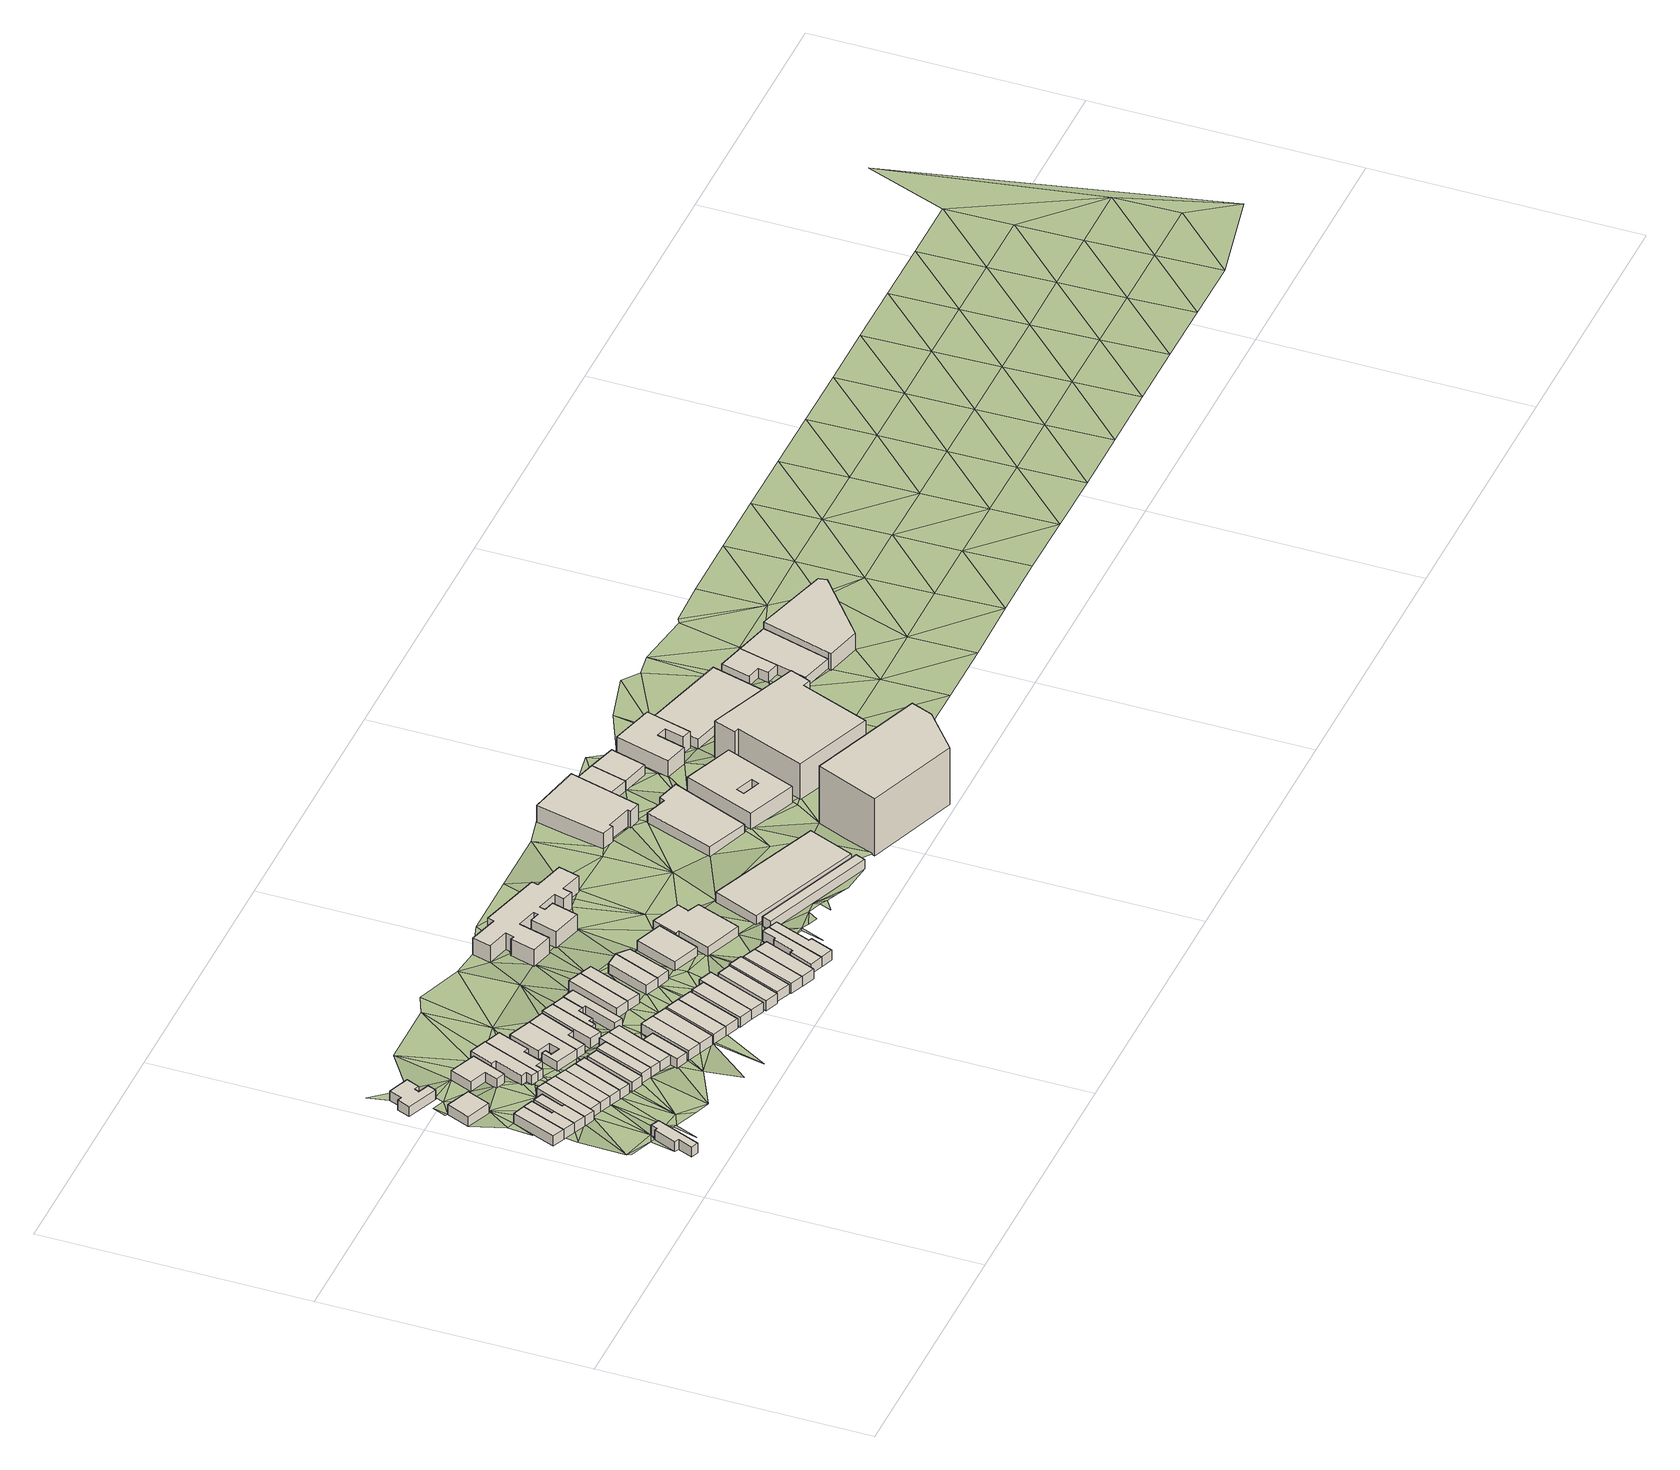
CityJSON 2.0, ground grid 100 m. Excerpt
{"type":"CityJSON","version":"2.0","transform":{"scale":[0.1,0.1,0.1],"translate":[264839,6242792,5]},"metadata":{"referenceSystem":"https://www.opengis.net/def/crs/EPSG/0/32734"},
"CityObjects":{
"building1":{"type":"Building","attributes":{"address":"18 York Street Woodstock Cape Town","building":"house","building:levels":1,"building_height":4.1,"plus_code":"4FRW3FC4+CFJ","ground_height":12.98,"roof_height":17.08},"geometry":[{"type":"Solid","lod":"1","boundaries":[[[[0,1,2,3]],[[1,4,5,2]],[[4,6,7,5]],[[6,8,9,7]],[[8,10,11,9]],[[10,12,13,11]],[[12,14,15,13]],[[14,0,3,15]],[[3,2,5,7,9,11,13,15]],[[14,12,10,8,6,4,1,0]]]]}]},
"building2":{"type":"Building","attributes":{"address":"11 York Street Woodstock Cape Town","building":"house","building:levels":1,"building_height":4.1,"plus_code":"4FRW3FC4+HCM","ground_height":11.23,"roof_height":15.33},"geometry":[{"type":"Solid","lod":"1","boundaries":[[[[16,17,18,19]],[[17,20,21,18]],[[20,22,23,21]],[[22,16,19,23]],[[19,18,21,23]],[[22,20,17,16]]]]}]},
"building3":{"type":"Building","attributes":{"address":"13 York Street Woodstock Cape Town","building":"house","building:levels":1,"building_height":4.1,"plus_code":"4FRW3FC4+HCX","ground_height":11.23,"roof_height":15.33},"geometry":[{"type":"Solid","lod":"1","boundaries":[[[[24,25,26,27]],[[25,28,29,26]],[[28,30,31,29]],[[30,17,18,31]],[[17,16,19,18]],[[16,24,27,19]],[[27,26,29,31,18,19]],[[16,17,30,28,25,24]]]]}]},
"building4":{"type":"Building","attributes":{"address":"15 York Street Woodstock Cape Town","building":"house","building:levels":1,"building_height":4.1,"plus_code":"4FRW3FC4+HFC","ground_height":11.18,"roof_height":15.28},"geometry":[{"type":"Solid","lod":"1","boundaries":[[[[24,32,33,27]],[[32,34,35,33]],[[34,36,37,35]],[[36,38,39,37]],[[38,40,41,39]],[[40,25,26,41]],[[25,24,27,26]],[[27,33,35,37,39,41,26]],[[25,40,38,36,34,32,24]]]]}]},
"building5":{"type":"Building","attributes":{"address":"2 Kent Street Woodstock Cape Town","building":"house","building:levels":1,"building_height":4.1,"plus_code":"4FRW3FC4+MCP","ground_height":10.29,"roof_height":14.39},"geometry":[{"type":"Solid","lod":"1","boundaries":[[[[42,43,44,45]],[[43,46,47,44]],[[46,48,49,47]],[[48,42,45,49]],[[45,44,47,49]],[[48,46,43,42]]]]}]},
"building6":{"type":"Building","attributes":{"address":"17 York Street Woodstock Cape Town","building":"house","building:levels":1,"building_height":4.1,"plus_code":"4FRW3FC4+HFX","ground_height":11.18,"roof_height":15.28},"geometry":[{"type":"Solid","lod":"1","boundaries":[[[[32,50,51,33]],[[50,52,53,51]],[[52,54,55,53]],[[54,56,57,55]],[[56,34,35,57]],[[34,32,33,35]],[[33,51,53,55,57,35]],[[34,56,54,52,50,32]]]]}]},
"building7":{"type":"Building","attributes":{"address":"3 Greatmore Street Woodstock Cape Town","building":"house","building:levels":1,"building_height":4.1,"plus_code":"4FRW3FC4+QC4","ground_height":9.48,"roof_height":13.58},"geometry":[{"type":"Solid","lod":"1","boundaries":[[[[58,59,60,61]],[[59,62,63,60]],[[62,64,65,63]],[[64,66,67,65]],[[66,68,69,67]],[[68,70,71,69]],[[70,72,73,71]],[[72,74,75,73]],[[74,76,77,75]],[[76,58,61,77]],[[61,60,63,65,67,69,71,73,75,77]],[[76,74,72,70,68,66,64,62,59,58]]]]}]},
"building8":{"type":"Building","attributes":{"address":"19 York Street Woodstock Cape Town","building":"house","building:levels":1,"building_height":4.1,"plus_code":"4FRW3FC4+HGC","ground_height":11.18,"roof_height":15.28},"geometry":[{"type":"Solid","lod":"1","boundaries":[[[[54,52,53,55]],[[52,78,79,53]],[[78,80,81,79]],[[80,54,55,81]],[[55,53,79,81]],[[80,78,52,54]]]]}]},
"building9":{"type":"Building","attributes":{"address":"21 York Street Woodstock Cape Town","building":"house","building:levels":1,"building_height":4.1,"plus_code":"4FRW3FC4+HG7","ground_height":11.18,"roof_height":15.28},"geometry":[{"type":"Solid","lod":"1","boundaries":[[[[80,78,79,81]],[[78,82,83,79]],[[82,84,85,83]],[[84,80,81,85]],[[81,79,83,85]],[[84,82,78,80]]]]}]},
"building10":{"type":"Building","attributes":{"address":"23 York Street Woodstock Cape Town","building":"house","building:levels":1,"building_height":4.1,"plus_code":"4FRW3FC4+HG5","ground_height":11.18,"roof_height":15.28},"geometry":[{"type":"Solid","lod":"1","boundaries":[[[[84,82,83,85]],[[82,86,87,83]],[[86,88,89,87]],[[88,84,85,89]],[[85,83,87,89]],[[88,86,82,84]]]]}]},
"building11":{"type":"Building","attributes":{"address":"4 Kent Street Woodstock Cape Town","building":"house","building:levels":1,"building_height":4.1,"plus_code":"4FRW3FC4+MGJ","ground_height":10.2,"roof_height":14.3},"geometry":[{"type":"Solid","lod":"1","boundaries":[[[[90,91,92,93]],[[91,94,95,92]],[[94,96,97,95]],[[96,98,99,97]],[[98,100,101,99]],[[100,90,93,101]],[[93,92,95,97,99,101]],[[100,98,96,94,91,90]]]]}]},
"building12":{"type":"Building","attributes":{"address":"25 York Street Woodstock Cape Town","building":"house","building:levels":1,"building_height":4.1,"plus_code":"4FRW3FC4+HH2","ground_height":11.17,"roof_height":15.27},"geometry":[{"type":"Solid","lod":"1","boundaries":[[[[88,86,87,89]],[[86,102,103,87]],[[102,104,105,103]],[[104,88,89,105]],[[89,87,103,105]],[[104,102,86,88]]]]}]},
"building13":{"type":"Building","attributes":{"address":"27 York Street Woodstock Cape Town","building":"house","building:levels":1,"building_height":4.1,"plus_code":"4FRW3FC4+GHW","ground_height":11.17,"roof_height":15.27},"geometry":[{"type":"Solid","lod":"1","boundaries":[[[[106,107,108,109]],[[107,110,111,108]],[[110,112,113,111]],[[112,106,109,113]],[[109,108,111,113]],[[112,110,107,106]]]]}]},
"building14":{"type":"Building","attributes":{"address":"6 Kent Street Woodstock Cape Town","building":"house","building:levels":1,"building_height":4.1,"plus_code":"4FRW3FC4+MG9","ground_height":10.2,"roof_height":14.3},"geometry":[{"type":"Solid","lod":"1","boundaries":[[[[114,115,116,117]],[[115,118,119,116]],[[118,120,121,119]],[[120,122,123,121]],[[122,124,125,123]],[[124,126,127,125]],[[126,128,129,127]],[[128,114,117,129]],[[117,116,119,121,123,125,127,129]],[[128,126,124,122,120,118,115,114]]]]}]},
"building15":{"type":"Building","attributes":{"address":"29 York Street Woodstock Cape Town","building":"house","building:levels":1,"building_height":4.1,"plus_code":"4FRW3FC4+GHQ","ground_height":12.19,"roof_height":16.29},"geometry":[{"type":"Solid","lod":"1","boundaries":[[[[130,131,132,133]],[[131,134,135,132]],[[134,136,137,135]],[[136,130,133,137]],[[133,132,135,137]],[[136,134,131,130]]]]}]},
"building16":{"type":"Building","attributes":{"address":"8 Kent Street Woodstock Cape Town","building":"house","building:levels":1,"building_height":4.1,"plus_code":"4FRW3FC4+MHG","ground_height":10.13,"roof_height":14.23},"geometry":[{"type":"Solid","lod":"1","boundaries":[[[[138,139,140,141]],[[139,142,143,140]],[[142,144,145,143]],[[144,146,147,145]],[[146,148,149,147]],[[148,150,151,149]],[[150,152,153,151]],[[152,138,141,153]],[[141,140,143,145,147,149,151,153]],[[152,150,148,146,144,142,139,138]]]]}]},
"building17":{"type":"Building","attributes":{"address":"31 York Street Woodstock Cape Town","building":"house","building:levels":1,"building_height":4.1,"plus_code":"4FRW3FC4+GJM","ground_height":12.19,"roof_height":16.29},"geometry":[{"type":"Solid","lod":"1","boundaries":[[[[136,134,135,137]],[[134,154,155,135]],[[154,156,157,155]],[[156,158,159,157]],[[158,136,137,159]],[[137,135,155,157,159]],[[158,156,154,134,136]]]]}]},
"building18":{"type":"Building","attributes":{"address":"35 York Street Woodstock Cape Town","building":"house","building:levels":1,"building_height":4.1,"plus_code":"4FRW3FC4+GJ5","ground_height":12.19,"roof_height":16.29},"geometry":[{"type":"Solid","lod":"1","boundaries":[[[[160,161,162,163]],[[161,164,165,162]],[[164,166,167,165]],[[166,168,169,167]],[[168,160,163,169]],[[163,162,165,167,169]],[[168,166,164,161,160]]]]}]},
"building19":{"type":"Building","attributes":{"address":"33 York Street Woodstock Cape Town","building":"house","building:levels":1,"building_height":4.1,"plus_code":"4FRW3FC4+GJX","ground_height":12.19,"roof_height":16.29},"geometry":[{"type":"Solid","lod":"1","boundaries":[[[[154,161,162,155]],[[161,160,163,162]],[[160,170,171,163]],[[170,156,157,171]],[[156,154,155,157]],[[155,162,163,171,157]],[[156,170,160,161,154]]]]}]},
"building20":{"type":"Building","attributes":{"address":"10 Kent Street Woodstock Cape Town","building":"house","building:levels":1,"building_height":4.1,"plus_code":"4FRW3FC4+MJ2","ground_height":10.13,"roof_height":14.23},"geometry":[{"type":"Solid","lod":"1","boundaries":[[[[172,173,174,175]],[[173,176,177,174]],[[176,178,179,177]],[[178,180,181,179]],[[180,182,183,181]],[[182,184,185,183]],[[184,186,187,185]],[[186,188,189,187]],[[188,190,191,189]],[[190,172,175,191]],[[175,174,177,179,181,183,185,187,189,191]],[[190,188,186,184,182,180,178,176,173,172]]]]}]},
"building21":{"type":"Building","attributes":{"address":"37 York Street Woodstock Cape Town","building":"house","building:levels":1,"building_height":4.1,"plus_code":"4FRW3FC4+FMV","ground_height":12.28,"roof_height":16.38},"geometry":[{"type":"Solid","lod":"1","boundaries":[[[[192,193,194,195]],[[193,196,197,194]],[[196,198,199,197]],[[198,192,195,199]],[[195,194,197,199]],[[198,196,193,192]]]]}]},
"building22":{"type":"Building","attributes":{"address":"12 Kent Street Woodstock Cape Town","building":"house","building:levels":1,"building_height":4.1,"plus_code":"4FRW3FC4+JJQ","ground_height":10.13,"roof_height":14.23},"geometry":[{"type":"Solid","lod":"1","boundaries":[[[[200,172,175,201]],[[172,190,191,175]],[[190,202,203,191]],[[202,204,205,203]],[[204,206,207,205]],[[206,200,201,207]],[[201,175,191,203,205,207]],[[206,204,202,190,172,200]]]]}]},
"building23":{"type":"Building","attributes":{"address":"39 York Street Woodstock Cape Town","building":"house","building:levels":1,"building_height":4.1,"plus_code":"4FRW3FC4+FMX","ground_height":12.28,"roof_height":16.38},"geometry":[{"type":"Solid","lod":"1","boundaries":[[[[193,192,195,194]],[[192,208,209,195]],[[208,210,211,209]],[[210,193,194,211]],[[194,195,209,211]],[[210,208,192,193]]]]}]},
"building24":{"type":"Building","attributes":{"address":"14 Kent Street Woodstock Cape Town","building":"house","building:levels":1,"building_height":4.1,"plus_code":"4FRW3FC4+JMM","ground_height":11.17,"roof_height":15.27},"geometry":[{"type":"Solid","lod":"1","boundaries":[[[[212,213,214,215]],[[213,216,217,214]],[[216,218,219,217]],[[218,220,221,219]],[[220,222,223,221]],[[222,212,215,223]],[[215,214,217,219,221,223]],[[222,220,218,216,213,212]]]]}]},
"building25":{"type":"Building","attributes":{"address":"41 York Street Woodstock Cape Town","building":"house","building:levels":1,"building_height":4.1,"plus_code":"4FRW3FC4+FPM","ground_height":12.28,"roof_height":16.38},"geometry":[{"type":"Solid","lod":"1","boundaries":[[[[224,225,226,227]],[[225,228,229,226]],[[228,230,231,229]],[[230,224,227,231]],[[227,226,229,231]],[[230,228,225,224]]]]}]},
"building26":{"type":"Building","attributes":{"address":"16 Kent Street Woodstock Cape Town","building":"house","building:levels":1,"building_height":4.1,"plus_code":"4FRW3FC4+JMP","ground_height":11.17,"roof_height":15.27},"geometry":[{"type":"Solid","lod":"1","boundaries":[[[[232,212,215,233]],[[212,222,223,215]],[[222,234,235,223]],[[234,236,237,235]],[[236,238,239,237]],[[238,240,241,239]],[[240,242,243,241]],[[242,232,233,243]],[[233,215,223,235,237,239,241,243]],[[242,240,238,236,234,222,212,232]]]]}]},
"building27":{"type":"Building","attributes":{"address":"18 Kent Street Woodstock Cape Town","building":"house","building:levels":1,"building_height":4.1,"plus_code":"4FRW3FC4+HMX","ground_height":11.25,"roof_height":15.35},"geometry":[{"type":"Solid","lod":"1","boundaries":[[[[232,242,244,245]],[[242,246,247,244]],[[246,248,249,247]],[[248,250,251,249]],[[250,252,253,251]],[[252,232,245,253]],[[245,244,247,249,251,253]],[[252,250,248,246,242,232]]]]}]},
"building28":{"type":"Building","attributes":{"address":"43 York Street Woodstock Cape Town","building":"house","building:levels":1,"building_height":4.1,"plus_code":"4FRW3FC4+FPH","ground_height":12.28,"roof_height":16.38},"geometry":[{"type":"Solid","lod":"1","boundaries":[[[[225,224,227,226]],[[224,254,255,227]],[[254,256,257,255]],[[256,225,226,257]],[[226,227,255,257]],[[256,254,224,225]]]]}]},
"building29":{"type":"Building","attributes":{"address":"45 York Street Woodstock Cape Town","building":"house","building:levels":1,"building_height":4.1,"plus_code":"4FRW3FC4+FQ7","ground_height":12.16,"roof_height":16.26},"geometry":[{"type":"Solid","lod":"1","boundaries":[[[[258,259,260,261]],[[259,262,263,260]],[[262,264,265,263]],[[264,258,261,265]],[[261,260,263,265]],[[264,262,259,258]]]]}]},
"building30":{"type":"Building","attributes":{"address":"20 Kent Street Woodstock Cape Town","building":"house","building:levels":1,"building_height":4.1,"plus_code":"4FRW3FC4+JP4","ground_height":11.25,"roof_height":15.35},"geometry":[{"type":"Solid","lod":"1","boundaries":[[[[266,267,268,269]],[[267,270,271,268]],[[270,272,273,271]],[[272,266,269,273]],[[269,268,271,273]],[[272,270,267,266]]]]}]},
"building31":{"type":"Building","attributes":{"address":"47 York Street Woodstock Cape Town","building":"house","building:levels":1,"building_height":4.1,"plus_code":"4FRW3FC4+FQ5","ground_height":12.16,"roof_height":16.26},"geometry":[{"type":"Solid","lod":"1","boundaries":[[[[258,274,275,261]],[[274,276,277,275]],[[276,278,279,277]],[[278,259,260,279]],[[259,258,261,260]],[[261,275,277,279,260]],[[259,278,276,274,258]]]]}]},
"building32":{"type":"Building","attributes":{"address":"22 Kent Street Woodstock Cape Town","building":"house","building:levels":1,"building_height":4.1,"plus_code":"4FRW3FC4+JQ2","ground_height":11.25,"roof_height":15.35},"geometry":[{"type":"Solid","lod":"1","boundaries":[[[[266,272,273,269]],[[272,280,281,273]],[[280,282,283,281]],[[282,266,269,283]],[[269,273,281,283]],[[282,280,272,266]]]]}]},
"building33":{"type":"Building","attributes":{"address":"49 York Street Woodstock Cape Town","building":"house","building:levels":1,"building_height":4.1,"plus_code":"4FRW3FC4+CRV","ground_height":12.16,"roof_height":16.26},"geometry":[{"type":"Solid","lod":"1","boundaries":[[[[284,285,286,287]],[[285,288,289,286]],[[288,290,291,289]],[[290,284,287,291]],[[287,286,289,291]],[[290,288,285,284]]]]}]},
"building34":{"type":"Building","attributes":{"address":"51 York Street Woodstock Cape Town","building":"house","building:levels":1,"building_height":4.1,"plus_code":"4FRW3FC4+CRQ","ground_height":12.86,"roof_height":16.96},"geometry":[{"type":"Solid","lod":"1","boundaries":[[[[292,293,294,295]],[[293,296,297,294]],[[296,298,299,297]],[[298,292,295,299]],[[295,294,297,299]],[[298,296,293,292]]]]}]},
"building35":{"type":"Building","attributes":{"address":"24 Kent Street Woodstock Cape Town","building":"house","building:levels":1,"building_height":4.1,"plus_code":"4FRW3FC4+HQQ","ground_height":11.3,"roof_height":15.4},"geometry":[{"type":"Solid","lod":"1","boundaries":[[[[300,301,302,303]],[[301,304,305,302]],[[304,306,307,305]],[[306,300,303,307]],[[303,302,305,307]],[[306,304,301,300]]]]}]},
"building36":{"type":"Building","attributes":{"address":"24 Kent Street Woodstock Cape Town","building":"house","building:levels":1,"building_height":4.1,"plus_code":"4FRW3FC4+HRF","ground_height":11.3,"roof_height":15.4},"geometry":[{"type":"Solid","lod":"1","boundaries":[[[[300,306,307,303]],[[306,308,309,307]],[[308,310,311,309]],[[310,300,303,311]],[[303,307,309,311]],[[310,308,306,300]]]]}]},
"building37":{"type":"Building","attributes":{"address":"51A York Street Woodstock Cape Town","building":"house","building:levels":1,"building_height":4.1,"plus_code":"4FRW3FC4+CVF","ground_height":12.39,"roof_height":16.49},"geometry":[{"type":"Solid","lod":"1","boundaries":[[[[312,313,314,315]],[[313,316,317,314]],[[316,318,319,317]],[[318,312,315,319]],[[315,314,317,319]],[[318,316,313,312]]]]}]},
"building38":{"type":"Building","attributes":{"address":"51B York Street Woodstock Cape Town","building":"house","building:levels":1,"building_height":4.1,"plus_code":"4FRW3FC4+CVH","ground_height":12.39,"roof_height":16.49},"geometry":[{"type":"Solid","lod":"1","boundaries":[[[[313,312,315,314]],[[312,320,321,315]],[[320,322,323,321]],[[322,313,314,323]],[[314,315,321,323]],[[322,320,312,313]]]]}]},
"building39":{"type":"Building","attributes":{"address":"Kent Street Woodstock Cape Town","building":"yes","building:levels":1,"building_height":4.1,"plus_code":"4FRW3FC4+HV8","ground_height":11.15,"roof_height":15.25},"geometry":[{"type":"Solid","lod":"1","boundaries":[[[[324,325,326,327]],[[325,328,329,326]],[[328,330,331,329]],[[330,324,327,331]],[[327,326,329,331]],[[330,328,325,324]]]]}]},
"building40":{"type":"Building","attributes":{"address":"53 York Street Woodstock Cape Town","building":"house","building:levels":1,"building_height":4.1,"plus_code":"4FRW3FC4+CWP","ground_height":12.39,"roof_height":16.49},"geometry":[{"type":"Solid","lod":"1","boundaries":[[[[332,333,334,335]],[[333,336,337,334]],[[336,338,339,337]],[[338,340,341,339]],[[340,342,343,341]],[[342,344,345,343]],[[344,346,347,345]],[[346,332,335,347]],[[335,334,337,339,341,343,345,347]],[[346,344,342,340,338,336,333,332]]]]}]},
"building41":{"type":"Building","attributes":{"address":"55 York Street Woodstock Cape Town","building":"house","building:levels":1,"building_height":4.1,"plus_code":"4FRW3FC4+CWH","ground_height":12.39,"roof_height":16.49},"geometry":[{"type":"Solid","lod":"1","boundaries":[[[[332,346,347,335]],[[346,348,349,347]],[[348,350,351,349]],[[350,352,353,351]],[[352,354,355,353]],[[354,332,335,355]],[[335,347,349,351,353,355]],[[354,352,350,348,346,332]]]]}]},
"building42":{"type":"Building","attributes":{"address":"28 Kent Street Woodstock Cape Town","building":"yes","building:levels":1,"building_height":4.1,"plus_code":"4FRW3FC4+GWP","ground_height":11.15,"roof_height":15.25},"geometry":[{"type":"Solid","lod":"1","boundaries":[[[[356,357,358,359]],[[357,360,361,358]],[[360,362,363,361]],[[362,364,365,363]],[[364,366,367,365]],[[366,368,369,367]],[[368,370,371,369]],[[370,356,359,371]],[[359,358,361,363,365,367,369,371]],[[370,368,366,364,362,360,357,356]]]]}]},
"building43":{"type":"Building","attributes":{"address":"College of Cape Town (Central Office) 13 Kent Street Woodstock Cape Town","building":"office","building:levels":2,"building:use":"office","building_height":6.9,"plus_code":"4FRW3FC4+PWP","ground_height":9.37,"roof_height":16.27},"geometry":[{"type":"Solid","lod":"1","boundaries":[[[[372,373,374,375]],[[373,376,377,374]],[[376,378,379,377]],[[378,380,381,379]],[[380,382,383,381]],[[382,384,385,383]],[[384,386,387,385]],[[386,388,389,387]],[[388,390,391,389]],[[390,392,393,391]],[[392,394,395,393]],[[394,396,397,395]],[[396,398,399,397]],[[398,400,401,399]],[[400,402,403,401]],[[402,404,405,403]],[[404,406,407,405]],[[406,408,409,407]],[[408,410,411,409]],[[410,412,413,411]],[[412,414,415,413]],[[414,416,417,415]],[[416,418,419,417]],[[418,420,421,419]],[[420,422,423,421]],[[422,372,375,423]],[[375,374,377,379,381,383,385,387,389,391,393,395,397,399,401,403,405,407,409,411,413,415,417,419,421,423]],[[422,420,418,416,414,412,410,408,406,404,402,400,398,396,394,392,390,388,386,384,382,380,378,376,373,372]]]]}]},
"building44":{"type":"Building","attributes":{"building":"yes","building:levels":1,"building_height":4.1,"plus_code":"4FRW3FC5+C3M","ground_height":11.37,"roof_height":15.47},"geometry":[{"type":"Solid","lod":"1","boundaries":[[[[424,425,426,427]],[[425,428,429,426]],[[428,430,431,429]],[[430,424,427,431]],[[427,426,429,431]],[[430,428,425,424]]]]}]},
"building45":{"type":"Building","attributes":{"address":"32 Kent Street Woodstock Cape Town","building":"industrial","building:levels":1,"building_height":4.1,"plus_code":"4FRW3FC5+F3Q","ground_height":10.78,"roof_height":14.88},"geometry":[{"type":"Solid","lod":"1","boundaries":[[[[432,433,434,435]],[[433,436,437,434]],[[436,438,439,437]],[[438,432,435,439]],[[435,434,437,439]],[[438,436,433,432]]]]}]},
"building46":{"type":"Building","attributes":{"address":"Woodstock Cape Town","building":"yes","building:levels":1,"building_height":4.1,"plus_code":"4FRW3FC5+J5G","ground_height":9.28,"roof_height":13.38},"geometry":[{"type":"Solid","lod":"1","boundaries":[[[[440,441,442,443]],[[441,444,445,442]],[[444,446,447,445]],[[446,448,449,447]],[[448,450,451,449]],[[450,440,443,451]],[[443,442,445,447,449,451]],[[450,448,446,444,441,440]]]]}]},
"building47":{"type":"Building","attributes":{"address":"354 Albert Road Woodstock Cape Town","building":"commercial","building:levels":2,"building_height":6.9,"plus_code":"4FRW3FC5+P4X","ground_height":9.15,"roof_height":16.05},"geometry":[{"type":"Solid","lod":"1","boundaries":[[[[452,453,454,455]],[[453,456,457,454]],[[456,458,459,457]],[[458,460,461,459]],[[460,462,463,461]],[[462,464,465,463]],[[464,466,467,465]],[[466,452,455,467]],[[455,454,457,459,461,463,465,467]],[[466,464,462,460,458,456,453,452]]]]}]},
"building48":{"type":"Building","attributes":{"address":"Urban Artisan Aparthotel 22 Salt River Road Woodstock Cape Town","building":"hotel","building:levels":8,"operator":"Totalstay","building_height":23.7,"plus_code":"4FRW3FC5+C83","ground_height":10.25,"roof_height":33.95},"geometry":[{"type":"Solid","lod":"1","boundaries":[[[[468,469,470,471]],[[469,472,473,470]],[[472,474,475,473]],[[474,476,477,475]],[[476,468,471,477]],[[471,470,473,475,477]],[[476,474,472,469,468]]]]}]},
"building49":{"type":"Building","attributes":{"address":"Woodstock Cape Town","building":"yes","building:levels":2,"building_height":6.9,"plus_code":"4FRW3FC5+J73","ground_height":9.74,"roof_height":16.64},"geometry":[{"type":"Solid","lod":"1","boundaries":[[[[478,479,480,481]],[[479,482,483,480]],[[482,484,485,483]],[[484,478,481,485]],[[486,487,488,489]],[[487,490,491,488]],[[490,492,493,491]],[[492,486,489,493]],[[481,480,483,485],[489,488,491,493]],[[484,482,479,478],[492,490,487,486]]]]}]},
"building50":{"type":"Building","attributes":{"address":"360 Albert Road Woodstock","building":"retail","building:levels":1,"building_height":4.1,"plus_code":"4FRW3FC5+Q63","ground_height":8.77,"roof_height":12.87},"geometry":[{"type":"Solid","lod":"1","boundaries":[[[[494,495,496,497]],[[495,498,499,496]],[[498,500,501,499]],[[500,494,497,501]],[[497,496,499,501]],[[500,498,495,494]]]]}]},
"building51":{"type":"Building","attributes":{"address":"Woodstock","building":"retail","building:levels":1,"building_height":4.1,"plus_code":"4FRW3FC5+P7R","ground_height":8.77,"roof_height":12.87},"geometry":[{"type":"Solid","lod":"1","boundaries":[[[[495,494,497,496]],[[494,502,503,497]],[[502,504,505,503]],[[504,495,496,505]],[[496,497,503,505]],[[504,502,494,495]]]]}]},
"building52":{"type":"Building","attributes":{"address":"Woodstock","building":"retail","building:levels":2,"building_height":6.9,"plus_code":"4FRW3FC5+P8G","ground_height":8.77,"roof_height":15.67},"geometry":[{"type":"Solid","lod":"1","boundaries":[[[[506,507,508,509]],[[507,510,511,508]],[[510,512,513,511]],[[512,514,515,513]],[[514,516,517,515]],[[516,518,519,517]],[[518,520,521,519]],[[520,506,509,521]],[[509,508,511,513,515,517,519,521]],[[520,518,516,514,512,510,507,506]]]]}]},
"building53":{"type":"Building","attributes":{"address":"19 Kent Street 7925 Cape Town","building":"commercial","building:levels":5,"building_height":15.3,"plus_code":"4FRW3FC5+G9W","ground_height":8.96,"roof_height":24.26},"geometry":[{"type":"Solid","lod":"1","boundaries":[[[[522,523,524,525]],[[523,526,527,524]],[[526,528,529,527]],[[528,530,531,529]],[[530,532,533,531]],[[532,534,535,533]],[[534,536,537,535]],[[536,522,525,537]],[[525,524,527,529,531,533,535,537]],[[536,534,532,530,528,526,523,522]]]]}]},
"building54":{"type":"Building","attributes":{"building":"yes","building:levels":1,"building_height":4.1,"plus_code":"4FRW3FC5+FC8","ground_height":9.73,"roof_height":13.83},"geometry":[{"type":"Solid","lod":"1","boundaries":[[[[538,539,540,541]],[[539,542,543,540]],[[542,544,545,543]],[[544,538,541,545]],[[541,540,543,545]],[[544,542,539,538]]]]}]},
"building55":{"type":"Building","attributes":{"address":"Salt Circle Arcade 374 Albert Road Woodstock Cape Town","building":"retail","building:levels":1,"building_height":4.1,"plus_code":"4FRW3FC5+MCP","ground_height":8.67,"roof_height":12.77},"geometry":[{"type":"Solid","lod":"1","boundaries":[[[[546,547,548,549]],[[547,550,551,548]],[[550,552,553,551]],[[552,554,555,553]],[[554,556,557,555]],[[556,546,549,557]],[[549,548,551,553,555,557]],[[556,554,552,550,547,546]]]]}]},
"building56":{"type":"Building","attributes":{"building":"retail","building:levels":1,"building_height":4.1,"plus_code":"4FRW3FC5+MGH","ground_height":8.38,"roof_height":12.48},"geometry":[{"type":"Solid","lod":"1","boundaries":[[[[558,559,560,561]],[[559,562,563,560]],[[562,564,565,563]],[[564,566,567,565]],[[566,568,569,567]],[[568,558,561,569]],[[561,560,563,565,567,569]],[[568,566,564,562,559,558]]]]}]},
"building57":{"type":"Building","attributes":{"building":"retail","building:levels":1,"building_height":4.1,"plus_code":"4FRW3FC5+MH5","ground_height":8.38,"roof_height":12.48},"geometry":[{"type":"Solid","lod":"1","boundaries":[[[[570,558,561,571]],[[558,568,569,561]],[[568,572,573,569]],[[572,574,575,573]],[[574,570,571,575]],[[571,561,569,573,575]],[[574,572,568,558,570]]]]}]},
"building58":{"type":"Building","attributes":{"building":"retail","building:levels":2,"building_height":6.9,"plus_code":"4FRW3FC5+JM2","ground_height":8.38,"roof_height":15.28},"geometry":[{"type":"Solid","lod":"1","boundaries":[[[[570,574,576,577]],[[574,578,579,576]],[[578,580,581,579]],[[580,582,583,581]],[[582,584,585,583]],[[584,570,577,585]],[[577,576,579,581,583,585]],[[584,582,580,578,574,570]]]]}]},
"terrain1":{"type":"TINRelief","geometry":[{"type":"CompositeSurface","lod":"1","boundaries":[[[586,587,588]],[[588,1,586]],[[588,8,6]],[[589,586,590]],[[1,588,6]],[[589,591,592]],[[6,4,1]],[[593,586,1]],[[591,589,590]],[[586,593,590]],[[20,594,595]],[[596,597,598]],[[599,597,600]],[[594,601,46]],[[597,596,600]],[[601,594,20]],[[1,602,603]],[[593,1,604]],[[596,605,600]],[[20,17,601]],[[603,602,600]],[[606,30,607]],[[608,609,43]],[[603,604,1]],[[605,596,610]],[[611,593,604]],[[17,30,601]],[[606,40,30]],[[43,612,608]],[[605,613,600]],[[614,38,615]],[[612,43,42]],[[56,601,30]],[[600,613,603]],[[616,605,610]],[[30,40,56]],[[38,614,56]],[[38,56,40]],[[42,601,617]],[[618,619,620]],[[91,612,42]],[[56,617,601]],[[68,621,70]],[[622,620,619]],[[605,623,613]],[[623,605,624]],[[625,612,90]],[[68,620,622]],[[134,605,616]],[[617,91,42]],[[90,622,625]],[[605,131,624]],[[612,91,90]],[[56,54,626]],[[622,90,68]],[[617,56,627]],[[627,56,626]],[[134,131,605]],[[91,617,94]],[[54,80,626]],[[627,628,617]],[[629,627,626]],[[80,630,626]],[[630,629,626]],[[631,627,629]],[[110,623,624]],[[630,80,632]],[[632,80,84]],[[134,616,633]],[[627,120,628]],[[68,90,634]],[[633,616,635]],[[120,118,628]],[[100,628,118]],[[636,632,84]],[[90,100,637]],[[110,104,623]],[[88,636,84]],[[638,632,639]],[[639,632,636]],[[637,634,90]],[[154,134,633]],[[115,100,118]],[[115,637,100]],[[640,639,636]],[[636,88,641]],[[633,642,154]],[[637,115,634]],[[88,104,641]],[[633,635,643]],[[640,644,639]],[[644,645,639]],[[110,641,104]],[[646,647,635]],[[635,648,643]],[[641,110,130]],[[644,640,649]],[[650,645,644]],[[649,651,652]],[[635,653,648]],[[649,654,644]],[[654,649,652]],[[641,130,655]],[[644,173,650]],[[653,635,647]],[[158,130,136]],[[655,130,158]],[[648,168,643]],[[158,218,655]],[[152,650,173]],[[656,647,657]],[[658,634,115]],[[216,655,218]],[[220,218,158]],[[114,658,115]],[[655,216,659]],[[656,657,660]],[[220,158,156]],[[196,168,648]],[[661,114,152]],[[196,160,168]],[[661,152,173]],[[160,196,170]],[[156,662,220]],[[662,156,170]],[[234,222,220]],[[172,661,173]],[[234,220,662]],[[661,658,114]],[[647,656,210]],[[663,170,196]],[[662,170,663]],[[238,234,662]],[[234,238,236]],[[661,172,213]],[[663,196,193]],[[662,246,238]],[[228,210,656]],[[240,238,242]],[[238,246,242]],[[193,664,663]],[[665,193,210]],[[663,664,270]],[[658,661,666]],[[664,193,665]],[[665,210,228]],[[270,252,663]],[[667,256,668]],[[669,661,213]],[[228,225,665]],[[213,212,669]],[[665,670,664]],[[256,667,671]],[[665,225,672]],[[232,669,212]],[[252,270,267]],[[670,665,672]],[[666,661,673]],[[232,252,267]],[[256,674,225]],[[661,669,673]],[[288,675,676]],[[232,267,669]],[[672,225,674]],[[674,256,671]],[[259,278,671]],[[278,674,671]],[[301,670,672]],[[276,675,288]],[[670,301,282]],[[674,278,677]],[[669,267,678]],[[267,266,678]],[[293,679,296]],[[278,276,680]],[[677,278,680]],[[298,276,288]],[[266,282,678]],[[673,669,378]],[[669,678,378]],[[681,677,680]],[[301,300,282]],[[679,682,296]],[[681,310,677]],[[276,298,683]],[[683,680,276]],[[282,300,684]],[[673,378,376]],[[678,282,685]],[[680,686,681]],[[298,296,683]],[[687,378,678]],[[282,684,688]],[[310,684,300]],[[683,296,682]],[[282,688,685]],[[689,310,681]],[[686,680,683]],[[690,342,322]],[[378,687,691]],[[682,313,683]],[[310,689,684]],[[692,691,687]],[[338,342,340]],[[342,338,322]],[[685,688,693]],[[683,694,686]],[[695,685,693]],[[333,313,322]],[[683,313,696]],[[684,689,697]],[[698,699,376]],[[697,688,684]],[[686,694,700]],[[688,701,693]],[[333,322,338]],[[324,686,700]],[[702,376,699]],[[333,338,336]],[[701,695,693]],[[696,313,333]],[[324,362,689]],[[703,695,701]],[[362,697,689]],[[362,324,700]],[[352,704,354]],[[705,703,701]],[[706,333,332]],[[706,696,333]],[[332,354,707]],[[708,709,710]],[[354,704,709]],[[709,704,710]],[[332,707,706]],[[354,709,707]],[[362,711,697]],[[712,696,706]],[[713,714,715]],[[699,716,702]],[[714,697,717]],[[718,696,712]],[[362,360,711]],[[714,719,715]],[[717,697,720]],[[707,709,721]],[[720,697,711]],[[717,719,714]],[[709,722,721]],[[360,723,718]],[[721,722,724]],[[712,725,718]],[[707,721,726]],[[711,727,720]],[[360,718,725]],[[716,728,702]],[[729,720,727]],[[711,730,727]],[[731,726,721]],[[727,730,729]],[[711,360,732]],[[733,734,731]],[[712,706,735]],[[731,734,726]],[[736,716,737]],[[707,726,430]],[[360,725,732]],[[726,734,738]],[[732,730,711]],[[716,736,728]],[[738,739,726]],[[739,740,726]],[[726,740,430]],[[741,736,730]],[[735,706,424]],[[730,732,741]],[[742,732,725]],[[743,728,736]],[[744,742,725]],[[741,743,736]],[[432,744,725]],[[741,732,745]],[[743,741,746]],[[741,745,746]],[[732,742,747]],[[748,745,732]],[[432,735,749]],[[750,742,744]],[[743,746,751]],[[732,747,748]],[[748,752,745]],[[744,432,753]],[[753,750,744]],[[476,432,749]],[[748,754,752]],[[476,753,432]],[[748,747,755]],[[755,747,756]],[[753,482,750]],[[755,756,757]],[[753,476,758]],[[756,747,759]],[[452,755,757]],[[760,753,758]],[[761,452,757]],[[762,757,756]],[[750,482,441]],[[761,757,762]],[[758,476,763]],[[486,492,487]],[[764,452,761]],[[762,756,441]],[[487,492,490]],[[763,760,758]],[[765,441,482]],[[762,441,766]],[[767,763,476]],[[760,763,768]],[[766,441,765]],[[762,766,769]],[[764,495,770]],[[482,771,765]],[[479,760,772]],[[768,772,760]],[[482,479,771]],[[773,767,476]],[[765,507,766]],[[769,766,507]],[[770,495,504]],[[769,507,504]],[[774,479,772]],[[771,479,774]],[[770,504,507]],[[775,771,776]],[[771,774,777]],[[777,776,771]],[[778,775,776]],[[779,776,777]],[[780,767,773]],[[773,781,782]],[[783,780,773]],[[780,542,767]],[[779,777,784]],[[773,782,783]],[[785,777,774]],[[782,786,783]],[[787,779,784]],[[767,542,788]],[[789,507,787]],[[788,542,786]],[[788,786,782]],[[767,788,523]],[[787,784,789]],[[774,528,785]],[[777,785,790]],[[526,523,788]],[[789,784,791]],[[782,792,788]],[[785,528,793]],[[788,794,526]],[[795,793,528]],[[794,528,526]],[[796,791,784]],[[528,794,795]],[[793,795,797]],[[796,784,546]],[[792,798,788]],[[788,798,794]],[[797,799,793]],[[793,799,546]],[[797,795,794]],[[800,799,797]],[[546,799,801]],[[802,797,794]],[[798,803,794]],[[796,546,804]],[[804,546,801]],[[803,805,794]],[[806,798,792]],[[801,807,804]],[[798,808,803]],[[801,558,807]],[[798,809,808]],[[806,809,798]],[[570,807,558]],[[804,807,810]],[[807,570,811]],[[807,811,810]],[[806,812,809]],[[809,813,808]],[[810,811,814]],[[811,570,815]],[[816,809,812]],[[817,814,811]],[[818,813,809]],[[818,809,816]],[[813,818,815]],[[811,815,819]],[[820,817,811]],[[821,816,812]],[[819,815,818]],[[811,819,820]],[[821,812,822]],[[818,816,823]],[[816,821,823]],[[818,824,819]],[[824,818,823]],[[822,825,821]],[[826,820,819]],[[819,824,826]],[[821,827,823]],[[825,827,821]],[[823,828,824]],[[827,828,823]],[[824,829,826]],[[828,830,824]],[[827,825,831]],[[824,830,829]],[[825,832,831]],[[828,827,833]],[[827,831,833]],[[830,828,834]],[[828,833,834]],[[835,829,830]],[[832,836,831]],[[830,834,835]],[[832,837,836]],[[831,838,833]],[[831,836,838]],[[833,839,834]],[[833,838,839]],[[834,840,835]],[[836,837,841]],[[834,839,840]],[[837,842,841]],[[838,836,843]],[[836,841,843]],[[839,838,844]],[[838,843,844]],[[839,845,840]],[[846,841,842]],[[839,844,845]],[[842,847,846]],[[841,848,843]],[[841,846,848]],[[849,844,843]],[[843,848,849]],[[850,845,844]],[[847,851,846]],[[844,849,850]],[[847,852,851]],[[848,846,853]],[[846,851,853]],[[848,854,849]],[[848,853,854]],[[850,849,855]],[[851,852,856]],[[849,854,855]],[[852,857,856]],[[851,858,853]],[[851,856,858]],[[854,853,859]],[[853,858,859]],[[855,854,860]],[[856,857,861]],[[854,859,860]],[[858,856,862]],[[863,861,857]],[[862,859,858]],[[856,861,862]],[[862,860,859]],[[862,861,863]],[[860,862,864]],[[863,864,862]]]}]}
},
"vertices":[
[197,241,80],[164,256,80],[164,256,121],[197,241,121],[154,230,80],[154,230,121],[144,235,80],[144,235,121],[108,149,80],[108,149,121],[125,142,80],[125,142,121],[101,85,80],[101,85,121],[130,76,80],[130,76,121],
[57,524,62],[125,695,62],[125,695,103],[57,524,103],[78,711,62],[78,711,103],[11,544,62],[11,544,103],
[103,505,62],[138,591,62],[138,591,103],[103,505,103],[128,595,62],[128,595,103],[162,680,62],[162,680,103],
[148,486,62],[148,486,103],[185,573,62],[185,573,103],[175,577,62],[175,577,103],[210,662,62],[210,662,103],[172,677,62],[172,677,103],
[145,900,53],[53,937,53],[53,937,94],[145,900,94],[17,849,53],[17,849,94],[109,812,53],[109,812,94],
[189,469,62],[189,469,103],[194,482,62],[194,482,103],[275,676,62],[275,676,103],[235,692,62],[235,692,103],
[123,1008,45],[135,1039,45],[135,1039,86],[123,1008,86],[93,1056,45],[93,1056,86],[101,1074,45],[101,1074,86],[120,1066,45],[120,1066,86],[140,1116,45],[140,1116,86],[62,1147,45],[62,1147,86],[43,1098,45],[43,1098,86],[25,1105,45],[25,1105,86],[5,1055,45],[5,1055,86],
[238,465,62],[238,465,103],[318,658,62],[318,658,103],
[281,448,62],[281,448,103],[361,639,62],[361,639,103],
[324,430,62],[324,430,103],[404,621,62],[404,621,103],
[231,995,52],[197,912,52],[197,912,93],[231,995,93],[263,885,52],[263,885,93],[244,838,52],[244,838,93],[278,824,52],[278,824,93],[331,954,52],[331,954,93],
[366,413,62],[366,413,103],[446,604,62],[446,604,103],
[422,390,62],[498,581,62],[498,581,103],[422,390,103],[456,598,62],[456,598,103],[378,407,62],[378,407,103],
[418,947,52],[353,973,52],[353,973,93],[418,947,93],[317,883,52],[317,883,93],[334,876,52],[334,876,93],[290,766,52],[290,766,93],[312,758,52],[312,758,93],[303,736,52],[303,736,93],[329,725,52],[329,725,93],
[498,581,72],[422,390,72],[422,390,113],[498,581,113],[464,375,72],[464,375,113],[540,565,72],[540,565,113],
[418,947,51],[329,725,51],[329,725,92],[418,947,92],[350,715,51],[350,715,92],[360,742,51],[360,742,92],[387,732,51],[387,732,92],[416,807,51],[416,807,92],[435,800,51],[435,800,92],[482,922,51],[482,922,92],
[504,358,72],[504,358,113],[593,575,72],[593,575,113],[551,593,72],[551,593,113],
[596,454,72],[550,339,72],[550,339,113],[596,454,113],[539,310,72],[539,310,113],[583,293,72],[583,293,113],[640,437,72],[640,437,113],
[639,556,72],[639,556,113],
[572,850,51],[485,885,51],[485,885,92],[572,850,92],[437,766,51],[437,766,92],[488,746,51],[488,746,92],[471,704,51],[471,704,92],[436,718,51],[436,718,92],[447,743,51],[447,743,92],[431,750,51],[431,750,92],[404,684,51],[404,684,92],[490,649,51],[490,649,92],
[644,270,73],[726,470,73],[726,470,114],[644,270,114],[675,491,73],[675,491,114],[593,290,73],[593,290,114],
[632,828,51],[632,828,92],[525,634,51],[525,634,92],[554,704,51],[554,704,92],[576,695,51],[576,695,92],
[699,248,73],[699,248,114],[781,447,73],[781,447,114],
[677,808,62],[632,828,62],[632,828,103],[677,808,103],[576,695,62],[576,695,103],[548,624,62],[548,624,103],[596,605,62],[596,605,103],[611,643,62],[611,643,103],
[761,224,73],[841,425,73],[841,425,114],[761,224,114],[787,446,73],[787,446,114],[707,245,73],[707,245,114],
[726,790,62],[726,790,103],[628,637,62],[628,637,103],[638,662,62],[638,662,103],[653,656,62],[653,656,103],[676,715,62],[676,715,103],[694,708,62],[694,708,103],
[694,708,104],[726,790,104],[705,703,62],[705,703,104],[656,578,62],[656,578,104],[689,565,62],[689,565,104],[772,773,62],[772,773,104],
[815,203,73],[815,203,114],[895,403,73],[895,403,114],
[877,178,72],[959,381,72],[959,381,113],[877,178,113],[907,402,72],[907,402,113],[825,198,72],[825,198,113],
[866,784,62],[815,805,62],[815,805,104],[866,784,104],[732,601,62],[732,601,104],[782,581,62],[782,581,104],
[930,157,72],[930,157,113],[1019,378,72],[1019,378,113],[967,399,72],[967,399,113],
[832,560,62],[832,560,104],[913,765,62],[913,765,104],
[991,130,72],[1074,334,72],[1074,334,113],[991,130,113],[1023,354,72],[1023,354,113],[940,150,72],[940,150,113],
[991,130,79],[1043,109,79],[1043,109,120],[991,130,120],[1126,313,79],[1126,313,120],[1074,334,79],[1074,334,120],
[1007,713,63],[949,716,63],[949,716,104],[1007,713,104],[884,555,63],[884,555,104],[935,535,63],[935,535,104],
[987,517,63],[987,517,104],[1048,678,63],[1048,678,104],
[1105,86,74],[1186,287,74],[1186,287,115],[1105,86,115],[1135,309,74],[1135,309,115],[1056,106,74],[1056,106,115],
[1157,65,74],[1157,65,115],[1239,266,74],[1239,266,115],
[1204,634,61],[1102,674,61],[1102,674,102],[1204,634,102],[1040,516,61],[1040,516,102],[1142,476,61],[1142,476,102],
[1314,288,74],[1287,300,74],[1287,300,115],[1314,288,115],[1266,246,74],[1266,246,115],[1258,248,74],[1258,248,115],[1226,167,74],[1226,167,115],[1214,172,74],[1214,172,115],[1178,82,74],[1178,82,115],[1226,65,74],[1226,65,115],
[1274,47,74],[1274,47,115],[1308,133,74],[1308,133,115],[1297,138,74],[1297,138,115],[1350,274,74],[1350,274,115],
[1359,556,61],[1315,575,61],[1315,575,102],[1359,556,102],[1332,618,61],[1332,618,102],[1222,664,61],[1222,664,102],[1185,567,61],[1185,567,102],[1201,564,61],[1201,564,102],[1153,443,61],[1153,443,102],[1296,390,61],[1296,390,102],
[1020,1175,44],[1013,1150,44],[1013,1150,113],[1020,1175,113],[901,1181,44],[901,1181,113],[882,1112,44],[882,1112,113],[966,1089,44],[966,1089,113],[957,1057,44],[957,1057,113],[942,1061,44],[942,1061,113],[916,968,44],[916,968,113],[996,946,44],[996,946,113],[1029,1064,44],[1029,1064,113],[1105,1044,44],[1105,1044,113],[1101,1027,44],[1101,1027,113],[1063,1037,44],[1063,1037,113],[1034,936,44],[1034,936,113],[1147,905,44],[1147,905,113],[1175,1004,44],[1175,1004,113],[1134,1015,44],[1134,1015,113],[1140,1036,44],[1140,1036,113],[1220,1014,44],[1220,1014,113],[1209,977,44],[1209,977,113],[1251,965,44],[1251,965,113],[1261,1000,44],[1261,1000,113],[1343,977,44],[1343,977,113],[1365,1055,44],[1365,1055,113],[1251,1086,44],[1251,1086,113],[1257,1110,44],[1257,1110,113],
[1798,166,64],[1371,333,64],[1371,333,105],[1798,166,105],[1357,297,64],[1357,297,105],[1784,130,64],[1784,130,105],
[1872,357,58],[1445,529,58],[1445,529,99],[1872,357,99],[1375,357,58],[1375,357,99],[1803,186,58],[1803,186,99],
[1840,581,43],[1960,873,43],[1960,873,84],[1840,581,84],[1873,897,43],[1873,897,84],[1863,876,43],[1863,876,84],[1781,904,43],[1781,904,84],[1683,643,43],[1683,643,84],
[1855,1204,41],[1652,1249,41],[1652,1249,110],[1855,1204,110],[1592,988,41],[1592,988,110],[1639,972,41],[1639,972,110],[1643,984,41],[1643,984,110],[1741,958,41],[1741,958,110],[1736,946,41],[1736,946,110],[1780,936,41],[1780,936,110],
[1878,131,52],[2228,1,52],[2228,1,290],[1878,131,290],[2377,126,52],[2377,126,290],[2408,206,52],[2408,206,290],[1977,369,52],[1977,369,290],
[2052,494,47],[2159,763,47],[2159,763,116],[2052,494,116],[1970,837,47],[1970,837,116],[1864,568,47],[1864,568,116],[1958,630,47],[1969,659,47],[1969,659,116],[1958,630,116],[2037,632,47],[2037,632,116],[2026,604,47],[2026,604,116],
[1921,1037,38],[1958,1172,38],[1958,1172,79],[1921,1037,79],[1865,1197,38],[1865,1197,79],[1828,1063,38],[1828,1063,79],
[2025,1009,38],[2025,1009,79],[2062,1142,38],[2062,1142,79],
[2263,1094,38],[2098,1139,38],[2098,1139,107],[2263,1094,107],[2041,932,38],[2041,932,107],[2127,909,38],[2127,909,107],[2157,1016,38],[2157,1016,107],[2199,1005,38],[2199,1005,107],[2179,932,38],[2179,932,107],[2215,922,38],[2215,922,107],
[2380,361,40],[2483,623,40],[2483,623,193],[2380,361,193],[2512,612,40],[2512,612,193],[2543,691,40],[2543,691,193],[2196,827,40],[2196,827,193],[2164,744,40],[2164,744,193],[2183,738,40],[2183,738,193],[2082,477,40],[2082,477,193],
[2435,315,47],[2444,337,47],[2444,337,88],[2435,315,88],[2410,350,47],[2410,350,88],[2401,328,47],[2401,328,88],
[2603,992,37],[2272,1082,37],[2272,1082,78],[2603,992,78],[2221,895,37],[2221,895,78],[2468,828,37],[2468,828,78],[2446,749,37],[2446,749,78],[2530,727,37],[2530,727,78],
[2734,948,34],[2632,974,34],[2632,974,75],[2734,948,75],[2604,865,34],[2604,865,75],[2655,852,34],[2655,852,75],[2646,814,34],[2646,814,75],[2696,801,34],[2696,801,75],
[2863,915,34],[2863,915,75],[2666,688,34],[2666,688,75],[2788,655,34],[2788,655,75],
[2788,655,103],[2863,915,103],[2784,642,34],[2784,642,103],[2915,608,34],[2915,608,103],[3154,803,34],[3154,803,103],[3148,833,34],[3148,833,103],
[33,291,80],[42,276,80],[127,242,80],[47,470,71],[148,486,71],[103,505,71],[57,524,71],[189,469,72],[47,720,62],[40,629,62],[242,196,81],[231,201,81],[206,109,81],[219,205,81],[228,228,81],[109,812,62],[197,241,81],[281,448,72],[238,465,72],[297,220,81],[138,591,71],[128,595,71],[66,994,53],[45,943,53],[331,160,81],[194,482,72],[111,976,53],[324,430,72],[185,573,72],[175,577,72],[389,140,81],[244,838,62],[101,1074,53],[93,1056,53],[120,1066,53],[47,1225,45],[135,1039,53],[366,413,72],[378,407,72],[123,1008,53],[297,720,62],[290,766,62],[278,824,62],[303,736,62],[329,725,62],[312,758,62],[350,715,62],[539,310,82],[297,1225,44],[546,220,82],[404,684,62],[297,970,52],[360,742,62],[387,732,62],[431,750,62],[490,649,62],[550,339,82],[583,293,82],[437,766,62],[416,807,62],[554,76,90],[699,248,82],[593,290,82],[447,743,62],[435,800,62],[436,718,62],[471,704,62],[644,270,82],[488,746,62],[525,634,62],[707,245,82],[647,41,90],[546,1225,44],[554,704,62],[761,224,82],[546,970,51],[656,578,72],[689,565,73],[782,581,73],[795,470,73],[622,1258,44],[825,198,82],[815,203,82],[795,970,52],[832,560,73],[907,402,73],[884,555,73],[798,1195,44],[935,535,72],[930,157,79],[940,150,79],[987,517,72],[916,968,52],[1056,106,79],[1044,470,72],[1040,516,72],[1135,309,79],[1153,443,72],[1044,720,63],[996,946,53],[1142,476,72],[942,1061,53],[1034,936,53],[1102,674,63],[1157,65,84],[966,1089,53],[957,1057,53],[1044,970,53],[1201,564,68],[1029,1064,53],[1296,390,68],[1147,905,53],[1013,1150,45],[1020,1175,45],[1185,567,68],[1063,1037,53],[1044,1225,45],[1105,1044,53],[1348,213,74],[1101,1027,53],[1371,333,74],[1357,297,74],[1362,112,74],[1398,204,74],[1386,198,74],[1293,720,61],[1375,357,68],[1134,1015,53],[1175,1004,54],[1140,1036,53],[1257,1110,46],[1209,977,54],[1359,556,68],[1220,1014,54],[1251,965,54],[1495,216,69],[1430,192,69],[1315,575,68],[1469,178,69],[1445,529,64],[1542,220,69],[1293,970,54],[1293,1225,46],[1261,1000,54],[1343,977,54],[1548,196,69],[1542,720,58],[1531,152,69],[1574,181,69],[1803,186,64],[1365,1055,54],[1251,1086,54],[1609,166,69],[1642,153,69],[1669,144,64],[1542,970,53],[1683,643,52],[1542,1225,45],[1791,470,58],[1639,972,53],[1592,988,53],[1781,904,48],[1736,946,48],[1878,131,64],[1840,581,58],[1652,1249,45],[1643,984,53],[1864,568,58],[1741,958,48],[1780,936,48],[1873,897,48],[1791,970,48],[2040,470,52],[1863,876,48],[2052,494,52],[1828,1063,48],[1921,1037,43],[2082,477,52],[1865,1197,41],[2041,932,43],[2040,970,43],[2380,361,47],[2183,738,43],[2025,1009,43],[2040,1225,38],[2127,909,43],[2164,744,47],[2408,206,53],[2196,827,43],[2157,1016,43],[2179,932,39],[2221,895,39],[2199,1005,39],[2215,922,39],[2401,328,53],[2377,126,53],[2538,220,49],[2435,315,49],[2272,1082,39],[2446,749,40],[2444,337,49],[2263,1094,39],[2538,470,44],[2289,1225,36],[2468,828,40],[2476,1273,34],[2787,220,46],[2530,727,40],[2666,688,38],[2538,720,40],[2538,1225,34],[2646,814,40],[2787,470,41],[2604,865,37],[2655,852,37],[2632,974,37],[2696,801,38],[2784,642,38],[2625,1238,34],[2788,655,38],[3036,220,45],[2787,970,34],[2915,608,36],[3036,470,41],[2842,1208,31],[3036,970,32],[3285,220,51],[3154,803,36],[2860,1218,31],[3148,833,36],[3285,470,45],[3036,1225,28],[3285,720,39],[3285,970,36],[3285,1225,30],[3534,470,44],[3534,220,50],[3534,720,39],[3534,970,33],[3783,220,46],[3534,1225,28],[3783,470,40],[3783,720,35],[3783,1225,25],[3783,970,30],[4032,470,35],[4032,220,41],[4032,720,31],[4032,970,27],[4032,1225,22],[4281,470,33],[4281,220,41],[4281,720,29],[4281,970,24],[4281,1225,20],[4530,470,35],[4530,220,43],[4530,720,27],[4530,970,21],[4530,1225,17],[4779,470,33],[4779,220,41],[4779,720,24],[4779,970,18],[4779,1225,13],[5028,470,30],[5028,220,38],[5028,720,23],[5028,970,16],[5028,1225,11],[5277,470,28],[5277,220,35],[5277,720,21],[5277,970,15],[5277,1225,9],[5527,470,26],[5527,720,20],[5642,295,32],[5399,1537,6]
]}
